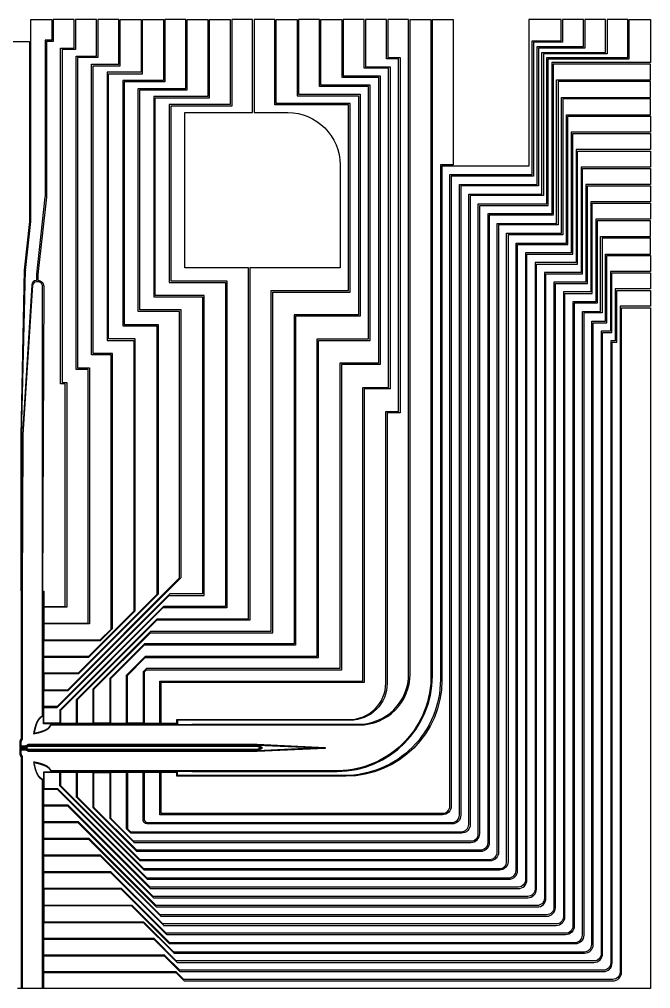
# Model space of a CAD drawing. Header units: millimetres. Extents: x 0 to 17400, y 0 to 13360.
# Drawn here: x 8700 to 17400, y 0 to 13360 of the extents above; entities that cross this region are included whole.
import ezdxf

# ---------------------------------------------------------------- set-up
doc = ezdxf.new("R2010")
doc.units = ezdxf.units.MM
doc.layers.add('Top', color=2, linetype='Continuous')

msp = doc.modelspace()

# ---------------------------------------------------------------- linework, layer by layer
at = {"layer": 'Top'}
for points in [[(8784, 9900), (8859, 10573, 0.027929), (8860, 10582), (8860, 13360), (9147, 13360), (9147, 13075), (9054, 13075), (9054, 10919, -0.02793), (9053, 10910), (8934, 9846, 0.02793), (8934, 9837), (8934, 9764, -0.414214), (8932, 9762), (8929, 9762, 0.360415), (8872, 9702), (8744, 7640, 0.015262), (8742, 7579), (8740, 5477), (8740, 3445), (8740, 3444), (8740, 3443), (8739, 3443), (8739, 3442), (8739, 3441), (8739, 3440), (8739, 3440), (8739, 3439), (8739, 3439), (8738, 3439), (8738, 3438), (8738, 3438), (8738, 3438), (8738, 3437), (8737, 3437), (8737, 3437), (8737, 3436), (8737, 3436), (8736, 3436), (8736, 3435), (8736, 3435), (8736, 3435), (8735, 3434), (8735, 3434), (8735, 3433), (8735, 3433), (8734, 3433), (8734, 3432), (8734, 3432), (8733, 3432), (8733, 3431), (8733, 3431), (8732, 3430), (8732, 3430), (8732, 3429), (8731, 3429), (8731, 3428), (8731, 3428), (8730, 3428), (8730, 3427), (8730, 3427), (8730, 3426), (8729, 3425), (8729, 3425), (8729, 3424), (8728, 3424), (8728, 3423), (8728, 3422), (8727, 3422), (8727, 3421), (8727, 3420), (8726, 3420), (8726, 3419), (8726, 3418), (8725, 3418), (8725, 3417), (8725, 3416), (8724, 3415), (8724, 3415), (8724, 3414), (8724, 3413), (8724, 3413), (8723, 3412), (8723, 3412), (8723, 3411), (8723, 3411), (8723, 3410), (8723, 3409), (8722, 3409), (8722, 3408), (8722, 3408), (8722, 3407), (8722, 3407), (8722, 3406), (8722, 3405), (8721, 3405), (8721, 3404), (8721, 3404), (8721, 3403), (8721, 3403), (8721, 3402), (8721, 3401), (8721, 3401), (8721, 3400), (8720, 3399), (8720, 3399), (8720, 3398), (8720, 3397), (8720, 3396), (8720, 3394), (8720, 3393), (8720, 3391), (8720, 3389), (8720, 3387), (8720, 3384), (8720, 3382), (8720, 3379), (8720, 3376), (8720, 3373), (8720, 3369), (8720, 3366), (8720, 3362), (8720, 3358), (8720, 3353), (8720, 3348), (8720, 3338), (8730, 3338), (8735, 3338), (8739, 3338), (8743, 3338), (8747, 3338), (8751, 3338), (8754, 3338), (8758, 3338), (8761, 3338), (8763, 3338), (8766, 3338), (8768, 3339), (8771, 3339), (8773, 3339), (8774, 3339), (8776, 3339), (8777, 3339), (8778, 3339), (8779, 3339), (8780, 3339), (8781, 3339), (8782, 3339), (8782, 3339), (8783, 3339), (8784, 3339), (8784, 3339), (8785, 3339), (8785, 3340), (8786, 3340), (8786, 3340), (8787, 3340), (8788, 3340), (8788, 3340), (8789, 3340), (8789, 3340), (8790, 3341), (8790, 3341), (8791, 3341), (8792, 3341), (8792, 3341), (8793, 3341), (8793, 3342), (8794, 3342), (8794, 3342), (8795, 3342), (8796, 3342), (8796, 3343), (8797, 3343), (8798, 3343), (8798, 3343), (8799, 3344), (8800, 3344), (8801, 3344), (8801, 3345), (8802, 3345), (8803, 3345), (8803, 3346), (8804, 3346), (8805, 3346), (8805, 3347), (8806, 3347), (8807, 3347), (8807, 3348), (8808, 3348), (8808, 3348), (8809, 3349), (8809, 3349), (8810, 3349), (8810, 3350), (8811, 3350), (8811, 3350), (8811, 3350), (8812, 3351), (8812, 3351), (8813, 3351), (8813, 3352), (8814, 3352), (8814, 3352), (8814, 3353), (8815, 3353), (8815, 3353), (8815, 3353), (8816, 3354), (8816, 3354), (8817, 3354), (8817, 3355), (8817, 3355), (8818, 3355), (8818, 3355), (8818, 3356), (8819, 3356), (8819, 3356), (8819, 3356), (8820, 3356), (8820, 3357), (8820, 3357), (8821, 3357), (8821, 3357), (8821, 3357), (8822, 3357), (8822, 3357), (8823, 3358), (8825, 3358), (8826, 3358), (11975, 3358), (12828, 3319, -0.955706), (12828, 3317), (11975, 3279), (8826, 3279), (8825, 3279), (8823, 3279), (8822, 3279), (8822, 3279), (8821, 3280), (8821, 3280), (8821, 3280), (8820, 3280), (8820, 3280), (8820, 3280), (8819, 3281), (8819, 3281), (8819, 3281), (8818, 3281), (8818, 3281), (8818, 3282), (8817, 3282), (8817, 3282), (8817, 3282), (8816, 3283), (8816, 3283), (8815, 3283), (8815, 3284), (8815, 3284), (8814, 3284), (8814, 3284), (8814, 3285), (8813, 3285), (8813, 3285), (8812, 3286), (8812, 3286), (8811, 3286), (8811, 3287), (8811, 3287), (8810, 3287), (8810, 3288), (8809, 3288), (8809, 3288), (8808, 3289), (8808, 3289), (8807, 3289), (8807, 3290), (8806, 3290), (8805, 3290), (8805, 3291), (8804, 3291), (8803, 3291), (8803, 3291), (8802, 3292), (8801, 3292), (8801, 3292), (8800, 3293), (8799, 3293), (8798, 3293), (8798, 3294), (8797, 3294), (8796, 3294), (8796, 3294), (8795, 3295), (8794, 3295), (8794, 3295), (8793, 3295), (8793, 3295), (8792, 3296), (8792, 3296), (8791, 3296), (8790, 3296), (8790, 3296), (8789, 3296), (8789, 3296), (8788, 3297), (8788, 3297), (8787, 3297), (8786, 3297), (8786, 3297), (8785, 3297), (8785, 3297), (8784, 3297), (8784, 3298), (8783, 3298), (8782, 3298), (8782, 3298), (8781, 3298), (8780, 3298), (8779, 3298), (8778, 3298), (8777, 3298), (8776, 3298), (8774, 3298), (8773, 3298), (8771, 3298), (8768, 3298), (8766, 3298), (8763, 3298), (8761, 3298), (8758, 3298), (8754, 3298), (8751, 3298), (8747, 3298), (8743, 3298), (8739, 3298), (8735, 3298), (8730, 3298), (8720, 3298), (8720, 3288), (8720, 3284), (8720, 3279), (8720, 3275), (8720, 3271), (8720, 3267), (8720, 3264), (8720, 3261), (8720, 3258), (8720, 3255), (8720, 3252), (8720, 3250), (8720, 3248), (8720, 3246), (8720, 3244), (8720, 3243), (8720, 3241), (8720, 3240), (8720, 3239), (8720, 3238), (8720, 3237), (8721, 3237), (8721, 3236), (8721, 3235), (8721, 3235), (8721, 3234), (8721, 3234), (8721, 3233), (8721, 3233), (8721, 3232), (8722, 3231), (8722, 3231), (8722, 3230), (8722, 3230), (8722, 3229), (8722, 3229), (8722, 3228), (8723, 3227), (8723, 3227), (8723, 3226), (8723, 3226), (8723, 3225), (8723, 3225), (8724, 3224), (8724, 3223), (8724, 3223), (8724, 3222), (8724, 3221), (8725, 3221), (8725, 3220), (8725, 3219), (8726, 3219), (8726, 3218), (8726, 3217), (8727, 3216), (8727, 3216), (8727, 3215), (8728, 3214), (8728, 3214), (8728, 3213), (8729, 3212), (8729, 3212), (8729, 3211), (8730, 3211), (8730, 3210), (8730, 3210), (8730, 3209), (8731, 3209), (8731, 3208), (8731, 3208), (8732, 3207), (8732, 3207), (8732, 3207), (8733, 3206), (8733, 3206), (8733, 3205), (8734, 3205), (8734, 3204), (8734, 3204), (8735, 3204), (8735, 3203), (8735, 3203), (8735, 3203), (8736, 3202), (8736, 3202), (8736, 3202), (8736, 3201), (8737, 3201), (8737, 3200), (8737, 3200), (8737, 3200), (8738, 3199), (8738, 3199), (8738, 3199), (8738, 3198), (8738, 3198), (8739, 3198), (8739, 3197), (8739, 3197), (8739, 3197), (8739, 3196), (8739, 3195), (8739, 3194), (8740, 3193), (8740, 0), (8730, 0), (8730, 3192), (8729, 3193), (8729, 3194), (8729, 3194), (8729, 3194), (8729, 3194), (8729, 3194), (8729, 3194), (8729, 3195), (8729, 3195), (8728, 3195), (8728, 3195), (8728, 3196), (8728, 3196), (8728, 3196), (8727, 3197), (8727, 3197), (8727, 3197), (8727, 3198), (8726, 3198), (8726, 3198), (8726, 3199), (8725, 3199), (8725, 3200), (8725, 3200), (8724, 3201), (8724, 3201), (8724, 3202), (8723, 3202), (8723, 3203), (8722, 3203), (8722, 3204), (8722, 3204), (8721, 3205), (8721, 3206), (8721, 3206), (8720, 3207), (8720, 3208), (8719, 3208), (8719, 3209), (8719, 3210), (8718, 3211), (8718, 3211), (8717, 3212), (8717, 3213), (8717, 3214), (8716, 3215), (8716, 3215), (8716, 3216), (8715, 3217), (8715, 3218), (8715, 3219), (8715, 3219), (8714, 3220), (8714, 3221), (8714, 3222), (8714, 3222), (8713, 3223), (8713, 3223), (8713, 3224), (8713, 3225), (8713, 3225), (8713, 3226), (8712, 3227), (8712, 3227), (8712, 3228), (8712, 3229), (8712, 3229), (8712, 3230), (8712, 3230), (8711, 3231), (8711, 3232), (8711, 3232), (8711, 3233), (8711, 3234), (8711, 3235), (8711, 3235), (8711, 3236), (8710, 3237), (8710, 3238), (8710, 3240), (8710, 3241), (8710, 3242), (8710, 3244), (8710, 3246), (8710, 3248), (8710, 3250), (8710, 3252), (8710, 3255), (8710, 3258), (8710, 3261), (8710, 3264), (8710, 3267), (8710, 3271), (8710, 3275), (8710, 3279), (8710, 3284), (8710, 3288), (8710, 3308), (8730, 3308), (8735, 3308), (8739, 3308), (8743, 3308), (8747, 3308), (8751, 3308), (8754, 3308), (8758, 3308), (8761, 3308), (8763, 3308), (8766, 3308), (8768, 3308), (8771, 3308), (8773, 3308), (8774, 3308), (8776, 3308), (8778, 3308), (8779, 3308), (8780, 3308), (8781, 3308), (8782, 3308), (8783, 3308), (8784, 3308), (8785, 3308), (8785, 3307), (8786, 3307), (8787, 3307), (8787, 3307), (8788, 3307), (8789, 3307), (8789, 3307), (8790, 3306), (8791, 3306), (8791, 3306), (8792, 3306), (8792, 3306), (8793, 3306), (8794, 3305), (8794, 3305), (8795, 3305), (8796, 3305), (8796, 3305), (8797, 3305), (8798, 3304), (8798, 3304), (8799, 3304), (8800, 3304), (8801, 3303), (8801, 3303), (8802, 3303), (8803, 3302), (8804, 3302), (8805, 3302), (8805, 3301), (8806, 3301), (8807, 3301), (8808, 3300), (8809, 3300), (8809, 3299), (8810, 3299), (8811, 3299), (8811, 3298), (8812, 3298), (8813, 3297), (8813, 3297), (8814, 3297), (8815, 3296), (8815, 3296), (8816, 3296), (8816, 3295), (8817, 3295), (8817, 3294), (8818, 3294), (8818, 3294), (8819, 3293), (8819, 3293), (8820, 3293), (8820, 3292), (8820, 3292), (8821, 3292), (8821, 3292), (8822, 3291), (8822, 3291), (8822, 3291), (8823, 3291), (8823, 3290), (8823, 3290), (8823, 3290), (8824, 3290), (8824, 3290), (8824, 3289), (8824, 3289), (8824, 3289), (8825, 3289), (8825, 3289), (8825, 3289), (8825, 3289), (8826, 3289), (11943, 3289, 0.078413), (12005, 3298), (12043, 3311, 0.727422), (12043, 3326), (12005, 3338, 0.078413), (11943, 3348), (8826, 3348), (8825, 3348), (8825, 3348), (8825, 3348), (8825, 3348), (8824, 3348), (8824, 3347), (8824, 3347), (8824, 3347), (8824, 3347), (8823, 3347), (8823, 3347), (8823, 3346), (8823, 3346), (8822, 3346), (8822, 3346), (8822, 3346), (8821, 3345), (8821, 3345), (8820, 3345), (8820, 3344), (8820, 3344), (8819, 3344), (8819, 3343), (8818, 3343), (8818, 3343), (8817, 3342), (8817, 3342), (8816, 3342), (8816, 3341), (8815, 3341), (8815, 3340), (8814, 3340), (8813, 3340), (8813, 3339), (8812, 3339), (8811, 3339), (8811, 3338), (8810, 3338), (8809, 3337), (8809, 3337), (8808, 3337), (8807, 3336), (8806, 3336), (8805, 3336), (8805, 3335), (8804, 3335), (8803, 3334), (8802, 3334), (8801, 3334), (8801, 3334), (8800, 3333), (8799, 3333), (8798, 3333), (8798, 3332), (8797, 3332), (8796, 3332), (8796, 3332), (8795, 3332), (8794, 3331), (8794, 3331), (8793, 3331), (8792, 3331), (8792, 3331), (8791, 3331), (8791, 3330), (8790, 3330), (8789, 3330), (8789, 3330), (8788, 3330), (8787, 3330), (8787, 3330), (8786, 3329), (8785, 3329), (8785, 3329), (8784, 3329), (8783, 3329), (8782, 3329), (8781, 3329), (8780, 3329), (8779, 3329), (8778, 3329), (8776, 3329), (8774, 3329), (8773, 3329), (8771, 3329), (8768, 3329), (8766, 3328), (8763, 3328), (8761, 3328), (8758, 3328), (8754, 3328), (8751, 3328), (8747, 3328), (8743, 3328), (8739, 3328), (8735, 3328), (8730, 3328), (8710, 3328), (8710, 3348), (8710, 3353), (8710, 3358), (8710, 3362), (8710, 3366), (8710, 3369), (8710, 3373), (8710, 3376), (8710, 3379), (8710, 3382), (8710, 3384), (8710, 3387), (8710, 3389), (8710, 3391), (8710, 3393), (8710, 3395), (8710, 3396), (8710, 3397), (8710, 3398), (8710, 3399), (8711, 3400), (8711, 3401), (8711, 3402), (8711, 3403), (8711, 3404), (8711, 3404), (8711, 3405), (8711, 3406), (8712, 3406), (8712, 3407), (8712, 3408), (8712, 3408), (8712, 3409), (8712, 3410), (8712, 3410), (8713, 3411), (8713, 3411), (8713, 3412), (8713, 3413), (8713, 3413), (8713, 3414), (8714, 3415), (8714, 3415), (8714, 3416), (8714, 3417), (8715, 3417), (8715, 3418), (8715, 3419), (8715, 3420), (8716, 3421), (8716, 3421), (8716, 3422), (8717, 3423), (8717, 3424), (8717, 3425), (8718, 3425), (8718, 3426), (8719, 3427), (8719, 3428), (8719, 3428), (8720, 3429), (8720, 3430), (8721, 3431), (8721, 3431), (8721, 3432), (8722, 3432), (8722, 3433), (8722, 3434), (8723, 3434), (8723, 3435), (8724, 3435), (8724, 3436), (8724, 3436), (8725, 3437), (8725, 3437), (8725, 3438), (8726, 3438), (8726, 3438), (8726, 3439), (8727, 3439), (8727, 3440), (8727, 3440), (8727, 3440), (8728, 3441), (8728, 3441), (8728, 3441), (8728, 3441), (8728, 3442), (8729, 3442), (8729, 3442), (8729, 3442), (8729, 3443), (8729, 3443), (8729, 3443), (8729, 3443), (8729, 3443), (8729, 3444), (8730, 3445), (8730, 7598, -0.005919), (8730, 7622), (8784, 9902)], [(9015, 9683), (9015, 3759), (9015, 3758), (9015, 3757), (9015, 3757), (9014, 3756), (9014, 3755), (9014, 3755), (9013, 3754), (9013, 3754), (9013, 3754), (9012, 3753), (9012, 3753), (9012, 3752), (9011, 3752), (9011, 3752), (9011, 3752), (9010, 3751), (9010, 3751), (9009, 3751), (9009, 3750), (9008, 3750), (9008, 3750), (9007, 3749), (9006, 3749), (9006, 3748), (9005, 3748), (9004, 3748), (9003, 3747), (9002, 3747), (9002, 3746), (9001, 3746), (9000, 3745), (8999, 3745), (8999, 3745), (8998, 3744), (8997, 3744), (8996, 3743), (8995, 3743), (8995, 3742), (8994, 3742), (8993, 3741), (8992, 3741), (8991, 3740), (8990, 3739), (8989, 3738), (8988, 3738), (8987, 3737), (8986, 3736), (8985, 3735), (8984, 3735), (8983, 3734), (8982, 3733), (8981, 3732), (8980, 3731), (8979, 3730), (8977, 3729), (8976, 3727), (8975, 3726), (8973, 3724), (8972, 3722), (8970, 3721), (8968, 3719), (8967, 3717), (8965, 3714), (8963, 3712), (8962, 3710), (8960, 3707), (8958, 3705), (8956, 3702), (8955, 3699), (8953, 3697), (8951, 3694), (8950, 3690), (8948, 3687), (8946, 3683), (8944, 3680), (8942, 3676), (8940, 3672), (8939, 3668), (8937, 3664), (8935, 3660), (8933, 3656), (8932, 3652), (8930, 3648), (8929, 3644), (8927, 3640), (8926, 3635), (8924, 3631), (8923, 3627), (8922, 3623), (8921, 3619), (8919, 3616), (8918, 3612), (8917, 3608), (8916, 3604), (8915, 3600), (8914, 3596), (8913, 3592), (8912, 3588), (8911, 3584), (8910, 3580), (8909, 3576), (8908, 3572), (8907, 3567), (8906, 3563), (8905, 3558), (8904, 3553), (8902, 3547), (8901, 3542), (8900, 3536), (8899, 3529), (8897, 3522), (8896, 3514), (8903, 3516), (8911, 3517), (8917, 3518), (8923, 3520), (8929, 3521), (8934, 3522), (8940, 3523), (8944, 3524), (8949, 3525), (8954, 3526), (8958, 3527), (8962, 3528), (8966, 3529), (8970, 3530), (8974, 3531), (8978, 3532), (8982, 3533), (8985, 3534), (8989, 3535), (8993, 3537), (8997, 3538), (9001, 3539), (9005, 3540), (9009, 3541), (9013, 3543), (9017, 3544), (9021, 3546), (9025, 3547), (9029, 3549), (9033, 3550), (9038, 3552), (9042, 3554), (9046, 3555), (9050, 3557), (9054, 3559), (9058, 3561), (9061, 3562), (9065, 3564), (9069, 3566), (9072, 3568), (9075, 3570), (9078, 3571), (9081, 3573), (9084, 3575), (9086, 3577), (9089, 3578), (9091, 3580), (9094, 3582), (9096, 3583), (9098, 3585), (9100, 3587), (9102, 3588), (9104, 3590), (9106, 3592), (9107, 3593), (9109, 3594), (9110, 3596), (9111, 3597), (9113, 3598), (9114, 3599), (9115, 3600), (9115, 3601), (9116, 3602), (9117, 3603), (9118, 3604), (9119, 3605), (9119, 3606), (9120, 3608), (9121, 3609), (9121, 3609), (9122, 3610), (9123, 3611), (9123, 3612), (9124, 3613), (9124, 3614), (9125, 3615), (9125, 3615), (9126, 3616), (9126, 3617), (9127, 3618), (9127, 3619), (9127, 3619), (9128, 3620), (9128, 3621), (9129, 3622), (9129, 3622), (9130, 3623), (9130, 3624), (9130, 3625), (9131, 3625), (9131, 3626), (9131, 3627), (9132, 3627), (9132, 3628), (9133, 3628), (9133, 3629), (9133, 3629), (9133, 3629), (9134, 3630), (9134, 3630), (9134, 3631), (9135, 3631), (9135, 3631), (9136, 3631), (9136, 3632), (9136, 3632), (9137, 3632), (9138, 3633), (9138, 3633), (9139, 3633), (9140, 3634), (9141, 3634), (13385, 3634, 0.414214), (14085, 4334), (14085, 13360), (14373, 13360), (14373, 4334, -0.414214), (13099, 3003), (9141, 3003), (9140, 3003), (9139, 3003), (9138, 3004), (9138, 3004), (9137, 3004), (9136, 3005), (9136, 3005), (9136, 3005), (9135, 3006), (9135, 3006), (9134, 3006), (9134, 3007), (9134, 3007), (9133, 3007), (9133, 3008), (9133, 3008), (9133, 3009), (9132, 3009), (9132, 3010), (9131, 3010), (9131, 3011), (9131, 3012), (9130, 3012), (9130, 3013), (9130, 3014), (9129, 3014), (9129, 3015), (9128, 3016), (9128, 3017), (9127, 3017), (9127, 3018), (9127, 3019), (9126, 3020), (9126, 3021), (9125, 3021), (9125, 3022), (9124, 3023), (9124, 3024), (9123, 3025), (9123, 3025), (9122, 3026), (9121, 3027), (9121, 3028), (9120, 3029), (9119, 3030), (9119, 3031), (9118, 3032), (9117, 3033), (9116, 3034), (9115, 3035), (9115, 3036), (9114, 3038), (9113, 3039), (9111, 3040), (9110, 3041), (9109, 3042), (9107, 3044), (9106, 3045), (9104, 3047), (9102, 3048), (9100, 3050), (9098, 3052), (9096, 3053), (9094, 3055), (9091, 3057), (9089, 3059), (9086, 3060), (9084, 3062), (9081, 3064), (9078, 3065), (9075, 3067), (9072, 3069), (9069, 3071), (9065, 3073), (9061, 3074), (9058, 3076), (9054, 3078), (9050, 3080), (9046, 3082), (9042, 3083), (9038, 3085), (9033, 3087), (9029, 3088), (9025, 3090), (9021, 3091), (9017, 3093), (9013, 3094), (9009, 3095), (9005, 3097), (9001, 3098), (8997, 3099), (8993, 3100), (8989, 3101), (8985, 3102), (8982, 3104), (8978, 3105), (8974, 3106), (8970, 3107), (8966, 3108), (8962, 3109), (8958, 3110), (8954, 3111), (8949, 3112), (8944, 3113), (8940, 3114), (8934, 3115), (8929, 3116), (8923, 3117), (8917, 3118), (8911, 3120), (8903, 3121), (8896, 3123), (8897, 3115), (8899, 3108), (8900, 3101), (8901, 3095), (8902, 3089), (8904, 3084), (8905, 3079), (8906, 3074), (8907, 3069), (8908, 3065), (8909, 3061), (8910, 3056), (8911, 3052), (8912, 3048), (8913, 3045), (8914, 3041), (8915, 3037), (8916, 3033), (8917, 3029), (8918, 3025), (8919, 3021), (8921, 3017), (8922, 3013), (8923, 3009), (8924, 3005), (8926, 3001), (8927, 2997), (8929, 2993), (8930, 2989), (8932, 2985), (8933, 2981), (8935, 2977), (8937, 2973), (8939, 2969), (8940, 2965), (8942, 2961), (8944, 2957), (8946, 2953), (8948, 2950), (8950, 2947), (8951, 2943), (8953, 2940), (8955, 2937), (8956, 2935), (8958, 2932), (8960, 2929), (8962, 2927), (8963, 2925), (8965, 2922), (8967, 2920), (8968, 2918), (8970, 2916), (8972, 2914), (8973, 2913), (8975, 2911), (8976, 2910), (8977, 2908), (8979, 2907), (8980, 2906), (8981, 2905), (8982, 2904), (8983, 2903), (8984, 2902), (8985, 2901), (8986, 2901), (8987, 2900), (8988, 2899), (8989, 2898), (8990, 2898), (8991, 2897), (8992, 2896), (8993, 2896), (8994, 2895), (8995, 2895), (8995, 2894), (8996, 2894), (8997, 2893), (8998, 2893), (8999, 2892), (8999, 2892), (9000, 2891), (9001, 2891), (9002, 2891), (9002, 2890), (9003, 2890), (9004, 2889), (9005, 2889), (9006, 2888), (9006, 2888), (9007, 2888), (9008, 2887), (9008, 2887), (9009, 2887), (9009, 2886), (9010, 2886), (9010, 2886), (9011, 2885), (9011, 2885), (9011, 2885), (9012, 2884), (9012, 2884), (9012, 2884), (9013, 2883), (9013, 2883), (9013, 2882), (9014, 2882), (9014, 2881), (9014, 2881), (9015, 2880), (9015, 2879), (9015, 2879), (9015, 2878), (9015, 0), (8745, 0), (8745, 3193), (8744, 3195), (8744, 3196), (8744, 3197), (8744, 3198), (8744, 3199), (8743, 3199), (8743, 3200), (8743, 3200), (8743, 3201), (8742, 3201), (8742, 3202), (8742, 3202), (8742, 3202), (8741, 3203), (8741, 3203), (8741, 3204), (8740, 3204), (8740, 3204), (8740, 3205), (8740, 3205), (8739, 3206), (8739, 3206), (8739, 3206), (8738, 3207), (8738, 3207), (8738, 3208), (8738, 3208), (8737, 3208), (8737, 3209), (8737, 3209), (8736, 3209), (8736, 3210), (8736, 3210), (8736, 3211), (8735, 3211), (8735, 3212), (8735, 3212), (8734, 3212), (8734, 3213), (8734, 3213), (8734, 3214), (8733, 3214), (8733, 3215), (8733, 3215), (8732, 3216), (8732, 3217), (8732, 3217), (8731, 3218), (8731, 3218), (8731, 3219), (8731, 3220), (8730, 3220), (8730, 3221), (8730, 3222), (8729, 3223), (8729, 3223), (8729, 3224), (8729, 3224), (8729, 3225), (8728, 3226), (8728, 3226), (8728, 3227), (8728, 3227), (8728, 3228), (8728, 3228), (8727, 3229), (8727, 3229), (8727, 3230), (8727, 3230), (8727, 3231), (8727, 3231), (8727, 3232), (8726, 3233), (8726, 3233), (8726, 3234), (8726, 3234), (8726, 3235), (8726, 3235), (8726, 3236), (8726, 3236), (8726, 3237), (8726, 3237), (8725, 3238), (8725, 3239), (8725, 3239), (8725, 3240), (8725, 3241), (8725, 3243), (8725, 3244), (8725, 3246), (8725, 3248), (8725, 3250), (8725, 3252), (8725, 3255), (8725, 3258), (8725, 3261), (8725, 3264), (8725, 3267), (8725, 3271), (8725, 3275), (8725, 3279), (8725, 3284), (8725, 3288), (8725, 3293), (8730, 3293), (8735, 3293), (8739, 3293), (8743, 3293), (8747, 3293), (8751, 3293), (8754, 3293), (8758, 3293), (8761, 3293), (8763, 3293), (8766, 3293), (8768, 3293), (8771, 3293), (8772, 3293), (8774, 3293), (8776, 3293), (8777, 3293), (8778, 3293), (8779, 3293), (8780, 3293), (8781, 3293), (8781, 3293), (8782, 3293), (8782, 3293), (8783, 3293), (8783, 3293), (8784, 3292), (8784, 3292), (8785, 3292), (8785, 3292), (8786, 3292), (8786, 3292), (8787, 3292), (8788, 3292), (8788, 3291), (8789, 3291), (8789, 3291), (8790, 3291), (8790, 3291), (8791, 3291), (8791, 3291), (8792, 3290), (8792, 3290), (8793, 3290), (8793, 3290), (8794, 3290), (8795, 3289), (8795, 3289), (8796, 3289), (8797, 3289), (8797, 3288), (8798, 3288), (8799, 3288), (8799, 3288), (8800, 3287), (8801, 3287), (8801, 3287), (8802, 3286), (8802, 3286), (8803, 3286), (8804, 3285), (8804, 3285), (8805, 3285), (8805, 3285), (8806, 3284), (8806, 3284), (8806, 3284), (8807, 3283), (8807, 3283), (8808, 3283), (8808, 3283), (8809, 3282), (8809, 3282), (8809, 3282), (8810, 3281), (8810, 3281), (8811, 3281), (8811, 3281), (8811, 3280), (8812, 3280), (8812, 3280), (8812, 3279), (8813, 3279), (8813, 3279), (8814, 3278), (8814, 3278), (8814, 3278), (8815, 3278), (8815, 3277), (8816, 3277), (8816, 3277), (8816, 3277), (8817, 3276), (8817, 3276), (8818, 3276), (8818, 3276), (8819, 3275), (8819, 3275), (8820, 3275), (8820, 3275), (8821, 3274), (8822, 3274), (8824, 3274), (8825, 3274), (11975, 3274), (11975, 3274), (12916, 3316, 0.955706), (12916, 3320), (11975, 3363), (8825, 3363), (8824, 3363), (8822, 3363), (8821, 3362), (8820, 3362), (8820, 3362), (8819, 3362), (8819, 3361), (8818, 3361), (8818, 3361), (8817, 3361), (8817, 3361), (8816, 3360), (8816, 3360), (8816, 3360), (8815, 3359), (8815, 3359), (8814, 3359), (8814, 3359), (8814, 3358), (8813, 3358), (8813, 3358), (8812, 3357), (8812, 3357), (8812, 3357), (8811, 3357), (8811, 3356), (8811, 3356), (8810, 3356), (8810, 3355), (8809, 3355), (8809, 3355), (8809, 3355), (8808, 3354), (8808, 3354), (8807, 3354), (8807, 3353), (8806, 3353), (8806, 3353), (8806, 3352), (8805, 3352), (8805, 3352), (8804, 3352), (8804, 3351), (8803, 3351), (8802, 3351), (8802, 3350), (8801, 3350), (8801, 3350), (8800, 3350), (8799, 3349), (8799, 3349), (8798, 3349), (8797, 3348), (8797, 3348), (8796, 3348), (8795, 3348), (8795, 3347), (8794, 3347), (8793, 3347), (8793, 3347), (8792, 3347), (8792, 3346), (8791, 3346), (8791, 3346), (8790, 3346), (8790, 3346), (8789, 3346), (8789, 3345), (8788, 3345), (8788, 3345), (8787, 3345), (8786, 3345), (8786, 3345), (8785, 3345), (8785, 3345), (8784, 3344), (8784, 3344), (8783, 3344), (8783, 3344), (8782, 3344), (8782, 3344), (8781, 3344), (8781, 3344), (8780, 3344), (8779, 3344), (8778, 3344), (8777, 3344), (8776, 3344), (8774, 3344), (8772, 3344), (8771, 3344), (8768, 3344), (8766, 3343), (8763, 3343), (8761, 3343), (8758, 3343), (8754, 3343), (8751, 3343), (8747, 3343), (8743, 3343), (8739, 3343), (8735, 3343), (8730, 3343), (8725, 3343), (8725, 3348), (8725, 3353), (8725, 3358), (8725, 3362), (8725, 3366), (8725, 3369), (8725, 3373), (8725, 3376), (8725, 3379), (8725, 3382), (8725, 3384), (8725, 3387), (8725, 3389), (8725, 3391), (8725, 3393), (8725, 3394), (8725, 3395), (8725, 3397), (8725, 3397), (8725, 3398), (8725, 3399), (8726, 3400), (8726, 3400), (8726, 3401), (8726, 3401), (8726, 3402), (8726, 3402), (8726, 3403), (8726, 3403), (8726, 3404), (8726, 3404), (8727, 3405), (8727, 3405), (8727, 3406), (8727, 3406), (8727, 3407), (8727, 3408), (8727, 3408), (8728, 3409), (8728, 3409), (8728, 3410), (8728, 3410), (8728, 3411), (8728, 3411), (8729, 3412), (8729, 3412), (8729, 3413), (8729, 3414), (8729, 3414), (8730, 3415), (8730, 3416), (8730, 3416), (8731, 3417), (8731, 3418), (8731, 3418), (8731, 3419), (8732, 3420), (8732, 3420), (8732, 3421), (8733, 3421), (8733, 3422), (8733, 3422), (8734, 3423), (8734, 3423), (8734, 3424), (8734, 3424), (8735, 3425), (8735, 3425), (8735, 3426), (8736, 3426), (8736, 3427), (8736, 3427), (8736, 3427), (8737, 3428), (8737, 3428), (8737, 3429), (8738, 3429), (8738, 3429), (8738, 3430), (8738, 3430), (8739, 3430), (8739, 3431), (8739, 3431), (8740, 3432), (8740, 3432), (8740, 3432), (8740, 3433), (8741, 3433), (8741, 3434), (8741, 3434), (8742, 3434), (8742, 3435), (8742, 3435), (8742, 3436), (8743, 3436), (8743, 3437), (8743, 3437), (8743, 3438), (8744, 3438), (8744, 3439), (8744, 3440), (8744, 3441), (8744, 3442), (8745, 3444), (8745, 5477), (8752, 7579, -0.015254), (8754, 7640), (8887, 9696, -0.32767), (8937, 9748), (8950, 9748, -0.414214)], [(9140, 3639), (11078, 3639), (11078, 3644), (13365, 3644, 0.419291), (14065, 4339), (14065, 13360), (13778, 13360), (13778, 12835), (13947, 12835), (13947, 7935), (13769, 7935), (13769, 4209, -0.414216), (13259, 3699), (10878, 3699), (10878, 3652), (9033, 3652), (9033, 5472), (9020, 5472), (9020, 3759), (9020, 3757), (9020, 3756), (9019, 3755), (9019, 3754), (9018, 3753), (9018, 3752), (9018, 3751), (9017, 3751), (9017, 3750), (9016, 3750), (9016, 3749), (9015, 3749), (9015, 3748), (9014, 3748), (9014, 3748), (9013, 3747), (9012, 3747), (9012, 3746), (9011, 3746), (9011, 3746), (9010, 3745), (9009, 3745), (9009, 3744), (9008, 3744), (9007, 3744), (9006, 3743), (9006, 3743), (9005, 3742), (9004, 3742), (9003, 3741), (9003, 3741), (9002, 3741), (9001, 3740), (9000, 3740), (9000, 3739), (8999, 3739), (8998, 3738), (8997, 3738), (8997, 3737), (8996, 3737), (8995, 3736), (8994, 3736), (8993, 3735), (8992, 3734), (8991, 3734), (8990, 3733), (8989, 3732), (8988, 3732), (8987, 3731), (8986, 3730), (8985, 3729), (8984, 3728), (8983, 3727), (8982, 3726), (8981, 3725), (8980, 3724), (8978, 3722), (8977, 3721), (8975, 3719), (8974, 3717), (8972, 3715), (8971, 3713), (8969, 3711), (8967, 3709), (8966, 3707), (8964, 3705), (8962, 3702), (8961, 3700), (8959, 3697), (8957, 3694), (8956, 3691), (8954, 3688), (8952, 3685), (8950, 3681), (8949, 3677), (8947, 3674), (8945, 3670), (8943, 3666), (8941, 3662), (8940, 3658), (8938, 3654), (8936, 3650), (8935, 3646), (8933, 3642), (8932, 3638), (8931, 3634), (8929, 3630), (8928, 3626), (8927, 3622), (8925, 3618), (8924, 3614), (8923, 3610), (8922, 3606), (8921, 3603), (8920, 3599), (8919, 3595), (8918, 3591), (8917, 3587), (8916, 3583), (8915, 3579), (8914, 3575), (8913, 3571), (8912, 3566), (8911, 3562), (8910, 3557), (8908, 3552), (8907, 3546), (8906, 3541), (8905, 3535), (8904, 3528), (8902, 3521), (8902, 3521), (8903, 3521), (8910, 3522), (8916, 3523), (8922, 3524), (8928, 3526), (8933, 3527), (8938, 3528), (8943, 3529), (8948, 3530), (8952, 3531), (8957, 3532), (8961, 3533), (8965, 3534), (8969, 3535), (8973, 3536), (8976, 3537), (8980, 3538), (8984, 3539), (8988, 3540), (8992, 3541), (8996, 3543), (9000, 3544), (9003, 3545), (9007, 3546), (9011, 3548), (9015, 3549), (9019, 3550), (9023, 3552), (9028, 3553), (9032, 3555), (9036, 3556), (9040, 3558), (9044, 3560), (9048, 3562), (9052, 3563), (9055, 3565), (9059, 3567), (9063, 3569), (9066, 3571), (9070, 3572), (9073, 3574), (9076, 3576), (9078, 3577), (9081, 3579), (9084, 3581), (9086, 3582), (9089, 3584), (9091, 3586), (9093, 3587), (9095, 3589), (9097, 3591), (9099, 3592), (9101, 3594), (9102, 3595), (9104, 3597), (9105, 3598), (9107, 3599), (9108, 3600), (9109, 3602), (9110, 3603), (9111, 3604), (9112, 3605), (9112, 3606), (9113, 3606), (9114, 3607), (9115, 3608), (9115, 3609), (9116, 3610), (9117, 3611), (9117, 3612), (9118, 3613), (9119, 3614), (9119, 3615), (9120, 3616), (9120, 3616), (9120, 3617), (9121, 3618), (9121, 3619), (9122, 3619), (9122, 3620), (9123, 3621), (9123, 3622), (9123, 3623), (9124, 3623), (9124, 3624), (9125, 3625), (9125, 3626), (9126, 3626), (9126, 3627), (9126, 3628), (9127, 3628), (9127, 3629), (9128, 3630), (9128, 3630), (9128, 3631), (9129, 3631), (9129, 3632), (9130, 3632), (9130, 3633), (9130, 3634), (9131, 3634), (9131, 3635), (9132, 3635), (9132, 3635), (9133, 3636), (9134, 3636), (9135, 3637), (9135, 3637), (9136, 3638), (9137, 3638), (9138, 3638)], [(9033, 2985), (9033, 0), (9020, 0), (9020, 2878), (9020, 2880), (9020, 2881), (9019, 2882), (9019, 2883), (9018, 2884), (9018, 2885), (9018, 2885), (9017, 2886), (9017, 2887), (9016, 2887), (9016, 2888), (9015, 2888), (9015, 2888), (9014, 2889), (9014, 2889), (9013, 2890), (9012, 2890), (9012, 2890), (9011, 2891), (9011, 2891), (9010, 2892), (9009, 2892), (9009, 2892), (9008, 2893), (9007, 2893), (9006, 2894), (9006, 2894), (9005, 2894), (9004, 2895), (9003, 2895), (9003, 2896), (9002, 2896), (9001, 2897), (9000, 2897), (9000, 2897), (8999, 2898), (8998, 2898), (8997, 2899), (8997, 2899), (8996, 2900), (8995, 2900), (8994, 2901), (8993, 2902), (8992, 2902), (8991, 2903), (8990, 2904), (8989, 2905), (8988, 2905), (8987, 2906), (8986, 2907), (8985, 2908), (8984, 2909), (8983, 2909), (8982, 2911), (8981, 2912), (8980, 2913), (8978, 2914), (8977, 2916), (8975, 2918), (8974, 2919), (8972, 2921), (8971, 2923), (8969, 2925), (8967, 2928), (8966, 2930), (8964, 2932), (8962, 2935), (8961, 2937), (8959, 2940), (8957, 2943), (8956, 2946), (8954, 2949), (8952, 2952), (8950, 2956), (8949, 2959), (8947, 2963), (8945, 2967), (8943, 2971), (8941, 2975), (8940, 2979), (8938, 2983), (8936, 2987), (8935, 2991), (8933, 2995), (8932, 2999), (8931, 3003), (8929, 3007), (8928, 3011), (8927, 3015), (8925, 3019), (8924, 3023), (8923, 3027), (8922, 3030), (8921, 3034), (8920, 3038), (8919, 3042), (8918, 3046), (8917, 3050), (8916, 3054), (8915, 3058), (8914, 3062), (8913, 3066), (8912, 3070), (8911, 3075), (8910, 3080), (8908, 3085), (8907, 3090), (8906, 3096), (8905, 3102), (8904, 3109), (8902, 3116), (8902, 3116), (8903, 3116), (8910, 3115), (8916, 3114), (8922, 3112), (8928, 3111), (8933, 3110), (8938, 3109), (8943, 3108), (8948, 3107), (8952, 3106), (8957, 3105), (8961, 3104), (8965, 3103), (8969, 3102), (8973, 3101), (8976, 3100), (8980, 3099), (8984, 3098), (8988, 3097), (8992, 3095), (8996, 3094), (9000, 3093), (9003, 3092), (9007, 3091), (9011, 3089), (9015, 3088), (9019, 3086), (9023, 3085), (9028, 3083), (9032, 3082), (9036, 3080), (9040, 3079), (9044, 3077), (9048, 3075), (9052, 3073), (9055, 3072), (9059, 3070), (9063, 3068), (9066, 3066), (9070, 3064), (9073, 3063), (9076, 3061), (9078, 3059), (9081, 3058), (9084, 3056), (9086, 3054), (9089, 3053), (9091, 3051), (9093, 3049), (9095, 3048), (9097, 3046), (9099, 3045), (9101, 3043), (9102, 3042), (9104, 3040), (9105, 3039), (9107, 3037), (9108, 3036), (9109, 3035), (9110, 3034), (9111, 3033), (9112, 3032), (9112, 3031), (9113, 3030), (9114, 3029), (9115, 3028), (9115, 3027), (9116, 3026), (9117, 3025), (9117, 3025), (9118, 3024), (9119, 3023), (9119, 3022), (9120, 3021), (9120, 3020), (9120, 3020), (9121, 3019), (9121, 3018), (9122, 3017), (9122, 3017), (9123, 3016), (9123, 3015), (9123, 3014), (9124, 3013), (9124, 3013), (9125, 3012), (9125, 3011), (9126, 3010), (9126, 3010), (9126, 3009), (9127, 3008), (9127, 3008), (9128, 3007), (9128, 3006), (9128, 3006), (9129, 3005), (9129, 3005), (9130, 3004), (9130, 3004), (9130, 3003), (9131, 3003), (9131, 3002), (9132, 3002), (9132, 3001), (9133, 3001), (9134, 3000), (9135, 3000), (9135, 2999), (9136, 2999), (9137, 2999), (9138, 2998), (9140, 2998), (11078, 2998), (11078, 2993), (13081, 2993, 0.411526), (14393, 4310), (14393, 12842), (14393, 13360), (14680, 13360), (14680, 11355), (14503, 11355), (14503, 4260, -0.414214), (13181, 2938), (10878, 2938), (10878, 2985)], [(8954, 9845, 0.02793), (8954, 9836), (8954, 9764, 0.414214), (8956, 9762), (8956, 9762, -0.415285), (9036, 9682), (9020, 5477), (9038, 5477), (9038, 5267), (9332, 5267), (9332, 8335), (9268, 8335), (9268, 12964), (9455, 12964), (9455, 13360), (9167, 13360), (9167, 13055), (9074, 13055), (9074, 10918, -0.02793), (9073, 10909), (8954, 9845)], [(11299, 13360), (11299, 12297), (10552, 12297), (10552, 9535), (11225, 9535), (11225, 5440), (10772, 5440), (9222, 3890, -0.198912), (9215, 3887), (9038, 3887), (9038, 4107), (9364, 4107, 0.198912), (9371, 4110), (10929, 5668), (10929, 9355), (10358, 9355), (10358, 12388), (11012, 12388), (11012, 13360)], [(11606, 13360), (11606, 12186), (10766, 12186), (10766, 9735), (11541, 9735), (11541, 5268), (10685, 5268), (9261, 3844, 0.198912), (9258, 3837), (9258, 3657), (9038, 3657), (9038, 3877), (9219, 3877, 0.198912), (9226, 3880), (10766, 5420), (11245, 5420), (11245, 9555), (10572, 9555), (10572, 12277), (11319, 12277), (11319, 13360)], [(10684, 13360), (10684, 12519), (10124, 12519), (10124, 9135), (10594, 9135), (10594, 5431), (9512, 4350, -0.198912), (9505, 4347), (9038, 4347), (9038, 4567), (9658, 4567), (10298, 5207), (10298, 8955), (9930, 8955), (9930, 12611), (10397, 12611), (10397, 13360)], [(10704, 13360), (10704, 12499), (10144, 12499), (10144, 9155), (10614, 9155), (10614, 5437), (9516, 4340, -0.198912), (9509, 4337), (9038, 4337), (9038, 4117), (9360, 4117, 0.198912), (9367, 4120), (10909, 5662), (10909, 9335), (10338, 9335), (10338, 12408), (10992, 12408), (10992, 13360)], [(11626, 13360), (11626, 12166), (10786, 12166), (10786, 9755), (11561, 9755), (11561, 5248), (10679, 5248), (9271, 3840, 0.198912), (9268, 3833), (9268, 3657), (9488, 3657), (9488, 3982, -0.198912), (9491, 3990), (10599, 5097), (11856, 5097), (11856, 9935), (10980, 9935), (10980, 12075), (11914, 12075), (11914, 13360)], [(11934, 13360), (11934, 12075), (12400, 12075, -0.414214), (13120, 11355), (13120, 9935), (11876, 9935), (11876, 5077), (10593, 5077), (9501, 3985, 0.198912), (9498, 3978), (9498, 3657), (9718, 3657), (9718, 4128, -0.198912), (9721, 4135), (10512, 4925), (12172, 4925), (12172, 9622), (13238, 9622), (13238, 12182), (12221, 12182), (12221, 13360)], [(12528, 13360), (12528, 12308), (13376, 12308), (13376, 9288), (12487, 9288), (12487, 4754), (10425, 4754), (9951, 4280, 0.198912), (9948, 4273), (9948, 3657), (9728, 3657), (9728, 4123, -0.198912), (9731, 4131), (10506, 4905), (12192, 4905), (12192, 9602), (13258, 9602), (13258, 12202), (12241, 12202), (12241, 13360)], [(15055, 1908), (10319, 1908, -0.198912), (10312, 1911), (9731, 2492, -0.198912), (9728, 2499), (9728, 2980), (9948, 2980), (9948, 2350, 0.198912), (9951, 2343), (10276, 2018, 0.198912), (10283, 2016), (14924, 2016, 0.414214), (15044, 2136), (15044, 10796), (15989, 10796), (15989, 12815), (17106, 12815), (17106, 13360), (17400, 13360), (17400, 12765), (16037, 12765), (16037, 10681), (15155, 10681), (15155, 2008, -0.414214)], [(12548, 13360), (12548, 12328), (13396, 12328), (13396, 9268), (12507, 9268), (12507, 4734), (10420, 4734), (9961, 4276, 0.198912), (9958, 4269), (9958, 3657), (10178, 3657), (10178, 4322), (10439, 4582), (12803, 4582), (12803, 8955), (13514, 8955), (13514, 12435), (12836, 12435), (12836, 13360)], [(15024, 2136), (15024, 10816), (15969, 10816), (15969, 12835), (17086, 12835), (17086, 13360), (16800, 13360), (16800, 12885), (15922, 12885), (15922, 10931), (14914, 10931), (14914, 2263, -0.414214), (14794, 2143), (10240, 2143, -0.198912), (10233, 2146), (10181, 2198, -0.198912), (10178, 2205), (10178, 2980), (9958, 2980), (9958, 2354, 0.198912), (9961, 2347), (10270, 2038, 0.198912), (10277, 2036), (14924, 2036, 0.414214)], [(14894, 2263), (14894, 10951), (15902, 10951), (15902, 12905), (16780, 12905), (16780, 13360), (16494, 13360), (16494, 12965), (15855, 12965), (15855, 11066), (14784, 11066), (14784, 2390, -0.414214), (14664, 2270), (10458, 2270, -0.414214), (10408, 2320), (10408, 2980), (10188, 2980), (10188, 2209, 0.198912), (10191, 2202), (10227, 2166, 0.198912), (10235, 2163), (14794, 2163, 0.414214)], [(14764, 2390), (14764, 11086), (15835, 11086), (15835, 12985), (16474, 12985), (16474, 13360), (16187, 13360), (16187, 13045), (15787, 13045), (15787, 11200), (14653, 11200), (14653, 2517, -0.414214), (14533, 2397), (10638, 2397), (10638, 2980), (10418, 2980), (10418, 2340, 0.414214), (10468, 2290), (14664, 2290, 0.414214)], [(13471, 13360), (13471, 12708), (13809, 12708), (13809, 8268), (13454, 8268), (13454, 4220), (10648, 4220), (10648, 3657), (10868, 3657), (10868, 3709), (13249, 3709, 0.414216), (13749, 4209), (13749, 7955), (13927, 7955), (13927, 12815), (13758, 12815), (13758, 13360)], [(14633, 2517), (14633, 11220), (15767, 11220), (15767, 13065), (16167, 13065), (16167, 13360), (15720, 13360), (15720, 11335), (14523, 11335), (14523, 4250, -0.414211), (13201, 2928), (10868, 2928), (10868, 2980), (10648, 2980), (10648, 2417), (14533, 2417, 0.414214)], [(17400, 12745), (16057, 12745), (16057, 10661), (15175, 10661), (15175, 2008, -0.414214), (15055, 1888), (10325, 1888, -0.198912), (10318, 1891), (9721, 2488, -0.198912), (9718, 2495), (9718, 2980), (9498, 2980), (9498, 2644, 0.198912), (9501, 2637), (10355, 1784, 0.198912), (10362, 1781), (15185, 1781, 0.414214), (15285, 1881), (15285, 10547), (16104, 10547), (16104, 12525), (17400, 12525)], [(17400, 12505), (16124, 12505), (16124, 10527), (15305, 10527), (15305, 1881, -0.414214), (15185, 1761), (10367, 1761, -0.198912), (10360, 1764), (9491, 2633, -0.198912), (9488, 2640), (9488, 2980), (9268, 2980), (9268, 2804, 0.198912), (9271, 2797), (10411, 1657, 0.198912), (10418, 1654), (15316, 1654, 0.414214), (15416, 1754), (15416, 10412), (16172, 10412), (16172, 12285), (17400, 12285)], [(17400, 12265), (16192, 12265), (16192, 10392), (15436, 10392), (15436, 1754, -0.414214), (15316, 1634), (10424, 1634, -0.198912), (10417, 1637), (9261, 2792, -0.198912), (9258, 2799), (9258, 2980), (9038, 2980), (9038, 2760), (9219, 2760, -0.198912), (9226, 2757), (10453, 1530, 0.198912), (10461, 1527), (15446, 1527, 0.414214), (15546, 1627), (15546, 10277), (16239, 10277), (16239, 12045), (17400, 12045)], [(17400, 11805), (16306, 11805), (16306, 10142), (15676, 10142), (15676, 1499, -0.414214), (15576, 1399), (10503, 1399, -0.198912), (10496, 1402), (9371, 2527, 0.198912), (9364, 2530), (9038, 2530), (9038, 2750), (9215, 2750, -0.198912), (9222, 2747), (10459, 1510, 0.198912), (10466, 1507), (15446, 1507, 0.414214), (15566, 1627), (15566, 10257), (16259, 10257), (16259, 12025), (17400, 12025)], [(17400, 11565), (16374, 11565), (16374, 10008), (15807, 10008), (15807, 1372, -0.414214), (15707, 1272), (10545, 1272, -0.198912), (10538, 1275), (9516, 2297, 0.198912), (9509, 2300), (9038, 2300), (9038, 2520), (9360, 2520, -0.198912), (9367, 2517), (10502, 1382, 0.198912), (10509, 1379), (15576, 1379, 0.414214), (15696, 1499), (15696, 10122), (16326, 10122), (16326, 11785), (17400, 11785)], [(17400, 11325), (16441, 11325), (16441, 9873), (15937, 9873), (15937, 1245, -0.414214), (15837, 1145), (10588, 1145, -0.198912), (10581, 1148), (9661, 2067, 0.198912), (9654, 2070), (9038, 2070), (9038, 2290), (9505, 2290, -0.198912), (9512, 2287), (10544, 1255, 0.198912), (10551, 1252), (15707, 1252, 0.414214), (15827, 1372), (15827, 9988), (16394, 9988), (16394, 11545), (17400, 11545)], [(17400, 11085), (16508, 11085), (16508, 9738), (16067, 9738), (16067, 1118, -0.414214), (15967, 1018), (10644, 1018, -0.198912), (10637, 1021), (9821, 1837, 0.198912), (9814, 1840), (9038, 1840), (9038, 2060), (9650, 2060, -0.198912), (9657, 2057), (10586, 1128, 0.198912), (10593, 1125), (15837, 1125, 0.414214), (15957, 1245), (15957, 9853), (16461, 9853), (16461, 11305), (17400, 11305)], [(17400, 10845), (16576, 10845), (16576, 9603), (16198, 9603), (16198, 991, -0.414214), (16098, 891), (10687, 891, -0.198912), (10679, 893), (9966, 1607, 0.198912), (9959, 1610), (9038, 1610), (9038, 1830), (9809, 1830, -0.198912), (9817, 1827), (10643, 1001, 0.198912), (10650, 998), (15967, 998, 0.414214), (16087, 1118), (16087, 9718), (16528, 9718), (16528, 11065), (17400, 11065)], [(17400, 10605), (16643, 10605), (16643, 9469), (16328, 9469), (16328, 863, -0.414214), (16228, 763), (10729, 763, -0.198912), (10722, 766), (10111, 1377, 0.198912), (10104, 1380), (9038, 1380), (9038, 1600), (9955, 1600, -0.198912), (9962, 1597), (10685, 873, 0.198912), (10692, 871), (16098, 871, 0.414214), (16218, 991), (16218, 9583), (16596, 9583), (16596, 10825), (17400, 10825)], [(17400, 10585), (16663, 10585), (16663, 9449), (16348, 9449), (16348, 863, -0.414214), (16228, 743), (10735, 743, -0.198912), (10728, 746), (10107, 1367, 0.198912), (10100, 1370), (9038, 1370), (9038, 1150), (10249, 1150, -0.198912), (10256, 1147), (10764, 639, 0.198912), (10771, 636), (16359, 636, 0.414214), (16459, 736), (16459, 9334), (16711, 9334), (16711, 10365), (17400, 10365)], [(17400, 10345), (16731, 10345), (16731, 9314), (16479, 9314), (16479, 736, -0.414214), (16359, 616), (10777, 616, -0.198912), (10770, 619), (10252, 1137, 0.198912), (10245, 1140), (9038, 1140), (9038, 920), (10408, 920, -0.198912), (10415, 917), (10821, 512, 0.198912), (10828, 509), (16489, 509, 0.414214), (16589, 609), (16589, 9199), (16778, 9199), (16778, 10125), (17400, 10125)], [(17400, 9885), (16845, 9885), (16845, 9064), (16719, 9064), (16719, 482, -0.414214), (16619, 382), (10870, 382, -0.198912), (10863, 385), (10561, 687, 0.198912), (10554, 690), (9038, 690), (9038, 910), (10404, 910, -0.198912), (10411, 907), (10827, 492, 0.198912), (10834, 489), (16489, 489, 0.414214), (16609, 609), (16609, 9179), (16798, 9179), (16798, 10105), (17400, 10105)], [(17400, 9645), (16913, 9645), (16913, 8930), (16850, 8930), (16850, 354, -0.414214), (16750, 254), (10912, 254, -0.198912), (10905, 257), (10706, 457, 0.198912), (10699, 460), (9038, 460), (9038, 680), (10549, 680, -0.198912), (10556, 677), (10869, 365, 0.198912), (10876, 362), (16619, 362, 0.414214), (16739, 482), (16739, 9044), (16865, 9044), (16865, 9865), (17400, 9865)], [(17400, 9405), (16980, 9405), (16980, 227, -0.414214), (16880, 127), (10969, 127, -0.198912), (10962, 130), (10865, 227, 0.198912), (10858, 230), (9038, 230), (9038, 450), (10695, 450, -0.198912), (10702, 447), (10911, 237, 0.198912), (10918, 234), (16750, 234, 0.414214), (16870, 354), (16870, 8910), (16933, 8910), (16933, 9625), (17400, 9625)], [(17400, 0), (9038, 0), (9038, 220), (10854, 220, -0.198912), (10861, 217), (10968, 110, 0.198912), (10975, 107), (16880, 107, 0.414214), (17000, 227), (17000, 9385), (17400, 9385)]]:
    msp.add_lwpolyline(points, format="xyb", close=True, dxfattribs=at)
for points in [[(9782, 13360), (9782, 12833), (9502, 12833), (9502, 8555), (9667, 8555), (9667, 5027), (9038, 5027), (9038, 4807), (9814, 4807), (9963, 4956), (9963, 8735), (9696, 8735), (9696, 12742), (10069, 12742), (10069, 13360)], [(10377, 13360), (10377, 12631), (9910, 12631), (9910, 8935), (10278, 8935), (10278, 5201), (9654, 4577), (9038, 4577), (9038, 4797), (9818, 4797), (9983, 4962), (9983, 8755), (9716, 8755), (9716, 12722), (10089, 12722), (10089, 13360)], [(9475, 13360), (9475, 12944), (9288, 12944), (9288, 8355), (9352, 8355), (9352, 5257), (9038, 5257), (9038, 5037), (9647, 5037), (9647, 8535), (9482, 8535), (9482, 12853), (9762, 12853), (9762, 13360)], [(13143, 13360), (13143, 12562), (13651, 12562), (13651, 8622), (13118, 8622), (13118, 4411), (10452, 4411), (10408, 4367), (10408, 3657), (10188, 3657), (10188, 4318), (10433, 4562), (12823, 4562), (12823, 8935), (13534, 8935), (13534, 12455), (12856, 12455), (12856, 13360)], [(13163, 13360), (13163, 12582), (13671, 12582), (13671, 8602), (13138, 8602), (13138, 4391), (10446, 4391), (10418, 4363), (10418, 3657), (10638, 3657), (10638, 4240), (13434, 4240), (13434, 8288), (13789, 8288), (13789, 12688), (13451, 12688), (13451, 13360)]]:
    msp.add_lwpolyline(points, close=True, dxfattribs=at)
msp.add_lwpolyline([(8560, 13055), (8840, 13055), (8840, 10583, -0.027929), (8839, 10575), (8764, 9902), (8720, 7619, 0.004842), (8720, 7600), (8720, 5487), (8725, 5477), (8725, 3445), (8725, 3445), (8725, 3445), (8724, 3445), (8724, 3444), (8724, 3444), (8724, 3444), (8724, 3444), (8723, 3443), (8723, 3443), (8723, 3443), (8723, 3442), (8722, 3442), (8722, 3441), (8722, 3441), (8721, 3441), (8721, 3440), (8721, 3440), (8720, 3439), (8720, 3439), (8719, 3438), (8719, 3437), (8719, 3437), (8718, 3436), (8718, 3436), (8717, 3435), (8717, 3434), (8717, 3434), (8716, 3433), (8716, 3432), (8715, 3432), (8715, 3431), (8715, 3430), (8714, 3429), (8714, 3428), (8713, 3428), (8713, 3427), (8713, 3426), (8712, 3425), (8712, 3424), (8711, 3423), (8711, 3422), (8711, 3422), (8710, 3421), (8710, 3420), (8710, 3419), (8710, 3418), (8709, 3418), (8709, 3417), (8709, 3416), (8709, 3415), (8708, 3415), (8708, 3414), (8708, 3413), (8708, 3413), (8708, 3412), (8708, 3411), (8707, 3411), (8707, 3410), (8707, 3409), (8707, 3409), (8707, 3408), (8707, 3407), (8706, 3407), (8706, 3406), (8706, 3405), (8706, 3405), (8706, 3404), (8706, 3403), (8706, 3402), (8706, 3401), (8705, 3400), (8705, 3399), (8705, 3397), (8705, 3396), (8705, 3395), (8705, 3393), (8705, 3391), (8705, 3389), (8705, 3387), (8705, 3384), (8705, 3382), (8705, 3379), (8705, 3376), (8705, 3373), (8705, 3369), (8705, 3366), (8705, 3362), (8705, 3358), (8705, 3353), (8705, 3348), (8705, 3323), (8730, 3323), (8735, 3323), (8739, 3323), (8743, 3323), (8747, 3323), (8751, 3323), (8754, 3323), (8758, 3323), (8761, 3323), (8763, 3323), (8766, 3323), (8768, 3324), (8771, 3324), (8773, 3324), (8775, 3324), (8776, 3324), (8778, 3324), (8779, 3324), (8780, 3324), (8781, 3324), (8782, 3324), (8784, 3324), (8785, 3324), (8785, 3324), (8786, 3324), (8787, 3325), (8788, 3325), (8788, 3325), (8789, 3325), (8790, 3325), (8790, 3325), (8791, 3325), (8792, 3326), (8792, 3326), (8793, 3326), (8794, 3326), (8794, 3326), (8795, 3326), (8796, 3327), (8796, 3327), (8797, 3327), (8798, 3327), (8798, 3328), (8799, 3328), (8800, 3328), (8801, 3328), (8801, 3329), (8802, 3329), (8803, 3329), (8804, 3329), (8805, 3330), (8806, 3330), (8807, 3331), (8807, 3331), (8808, 3331), (8809, 3332), (8810, 3332), (8811, 3333), (8812, 3333), (8812, 3333), (8813, 3334), (8814, 3334), (8815, 3335), (8815, 3335), (8816, 3335), (8817, 3336), (8817, 3336), (8818, 3337), (8819, 3337), (8819, 3337), (8820, 3338), (8820, 3338), (8821, 3339), (8821, 3339), (8822, 3339), (8822, 3340), (8823, 3340), (8823, 3340), (8823, 3341), (8824, 3341), (8824, 3341), (8825, 3342), (8825, 3342), (8825, 3342), (8826, 3342), (8826, 3342), (8826, 3343), (8826, 3343), (8826, 3343), (8827, 3343), (8827, 3343), (11933, 3343, -0.091434), (12004, 3330), (12029, 3320, -0.688608), (12029, 3317), (12004, 3307, -0.091434), (11933, 3294), (8827, 3294), (8827, 3294), (8826, 3294), (8826, 3294), (8826, 3294), (8826, 3294), (8826, 3295), (8825, 3295), (8825, 3295), (8825, 3295), (8824, 3295), (8824, 3296), (8823, 3296), (8823, 3296), (8823, 3297), (8822, 3297), (8822, 3297), (8821, 3298), (8821, 3298), (8820, 3299), (8820, 3299), (8819, 3299), (8819, 3300), (8818, 3300), (8817, 3301), (8817, 3301), (8816, 3301), (8815, 3302), (8815, 3302), (8814, 3303), (8813, 3303), (8812, 3303), (8812, 3304), (8811, 3304), (8810, 3305), (8809, 3305), (8808, 3305), (8807, 3306), (8807, 3306), (8806, 3307), (8805, 3307), (8804, 3307), (8803, 3308), (8802, 3308), (8801, 3308), (8801, 3309), (8800, 3309), (8799, 3309), (8798, 3309), (8798, 3310), (8797, 3310), (8796, 3310), (8796, 3310), (8795, 3310), (8794, 3310), (8794, 3311), (8793, 3311), (8792, 3311), (8792, 3311), (8791, 3311), (8790, 3311), (8790, 3312), (8789, 3312), (8788, 3312), (8788, 3312), (8787, 3312), (8786, 3312), (8785, 3312), (8785, 3313), (8784, 3313), (8782, 3313), (8781, 3313), (8780, 3313), (8779, 3313), (8778, 3313), (8776, 3313), (8775, 3313), (8773, 3313), (8771, 3313), (8768, 3313), (8766, 3313), (8763, 3313), (8761, 3313), (8758, 3313), (8754, 3313), (8751, 3313), (8747, 3313), (8743, 3313), (8739, 3313), (8735, 3313), (8730, 3313), (8705, 3313), (8705, 3288), (8705, 3284), (8705, 3279), (8705, 3275), (8705, 3271), (8705, 3267), (8705, 3264), (8705, 3261), (8705, 3258), (8705, 3255), (8705, 3252), (8705, 3250), (8705, 3248), (8705, 3246), (8705, 3244), (8705, 3242), (8705, 3241), (8705, 3239), (8705, 3238), (8705, 3237), (8706, 3236), (8706, 3235), (8706, 3234), (8706, 3233), (8706, 3232), (8706, 3232), (8706, 3231), (8706, 3230), (8707, 3229), (8707, 3229), (8707, 3228), (8707, 3227), (8707, 3227), (8707, 3226), (8708, 3225), (8708, 3225), (8708, 3224), (8708, 3223), (8708, 3223), (8708, 3222), (8709, 3221), (8709, 3221), (8709, 3220), (8709, 3219), (8710, 3218), (8710, 3218), (8710, 3217), (8710, 3216), (8711, 3215), (8711, 3214), (8711, 3214), (8712, 3213), (8712, 3212), (8713, 3211), (8713, 3210), (8713, 3209), (8714, 3208), (8714, 3208), (8715, 3207), (8715, 3206), (8715, 3205), (8716, 3204), (8716, 3204), (8717, 3203), (8717, 3202), (8717, 3202), (8718, 3201), (8718, 3200), (8719, 3200), (8719, 3199), (8719, 3199), (8720, 3198), (8720, 3198), (8721, 3197), (8721, 3197), (8721, 3196), (8722, 3196), (8722, 3195), (8722, 3195), (8723, 3195), (8723, 3194), (8723, 3194), (8723, 3193), (8724, 3193), (8724, 3193), (8724, 3193), (8724, 3192), (8724, 3192), (8725, 3192), (8725, 3192), (8725, 3192), (8725, 0), (8700, 0), (8675, 0)], format="xyb", dxfattribs=at)

doc.saveas('drawing.dxf')
